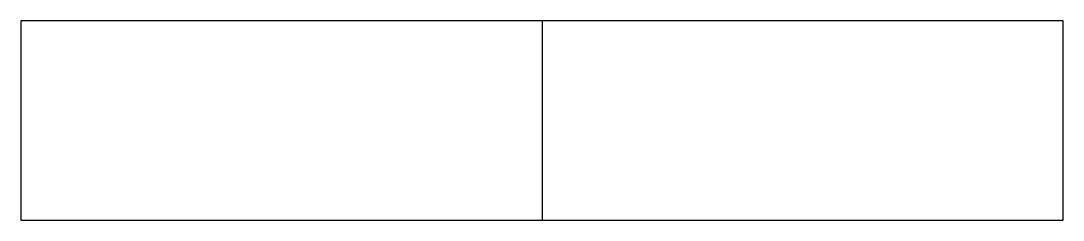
# Model space of a CAD drawing. Extents: x -74 to 74, y -14 to 14.
import ezdxf

# ---------------------------------------------------------------- set-up
doc = ezdxf.new("R2010")
doc.units = 0
doc.header["$LTSCALE"] = 30
doc.header["$MEASUREMENT"] = 0
doc.layers.add('PONTOELETRICO', color=5, linetype='CONTINUOUS')

msp = doc.modelspace()

# ---------------------------------------------------------------- linework, layer by layer
at = {"layer": 'PONTOELETRICO'}
msp.add_line((0, 14.1), (0, -14.1), dxfattribs=at)
msp.add_lwpolyline([(-73.66, 14.1), (-73.66, -14.1), (73.66, -14.1), (73.66, 14.1)], close=True, dxfattribs=at)

doc.saveas('drawing.dxf')
